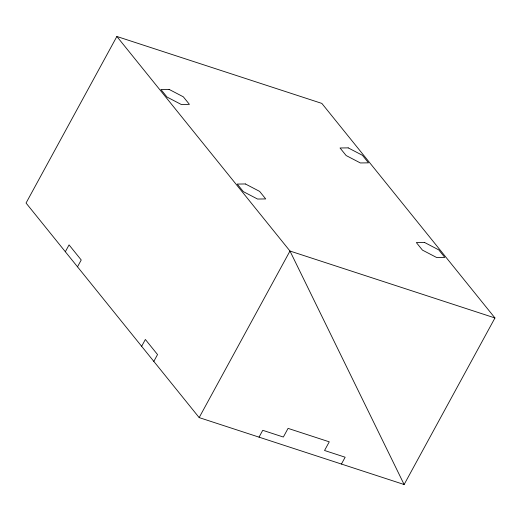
<?xml version="1.0" encoding="UTF-8"?>
<svg xmlns="http://www.w3.org/2000/svg" width="521" height="521" viewBox="0 0 521 521"><rect width="100%" height="100%" fill="white"/><g stroke="black" fill="none" stroke-linecap="round" stroke-linejoin="round"><path stroke-width="0.78" d="M116.867 36.477L26.05 203.04L199.165 417.595L404.133 484.523L494.95 317.96L321.835 103.405L116.867 36.477L289.976 251.031L404.133 484.523M65.333 251.734L69.059 244.903L81.23 259.986L77.505 266.817M141.64 346.302L145.366 339.477L157.537 354.56L153.812 361.385M199.165 417.595L289.976 251.031L494.95 317.96M259.022 437.145L262.747 430.313L283.346 437.041L288.067 428.379L329.265 441.828L324.544 450.489L345.143 457.217L341.424 464.048M169.084 89.391L160.924 89.501L167.013 97.043L181.249 104.474L189.41 104.356L183.32 96.815L169.084 89.391M348.191 147.873L340.037 147.99L346.126 155.532L360.363 162.956L368.516 162.839L362.434 155.297L348.191 147.873M245.384 183.959L237.231 184.076L243.314 191.617L257.556 199.042L265.71 198.931L259.627 191.389L245.384 183.959M424.498 242.441L416.344 242.558L422.427 250.1L436.67 257.524L444.823 257.413L438.741 249.872L424.498 242.441"/></g></svg>
